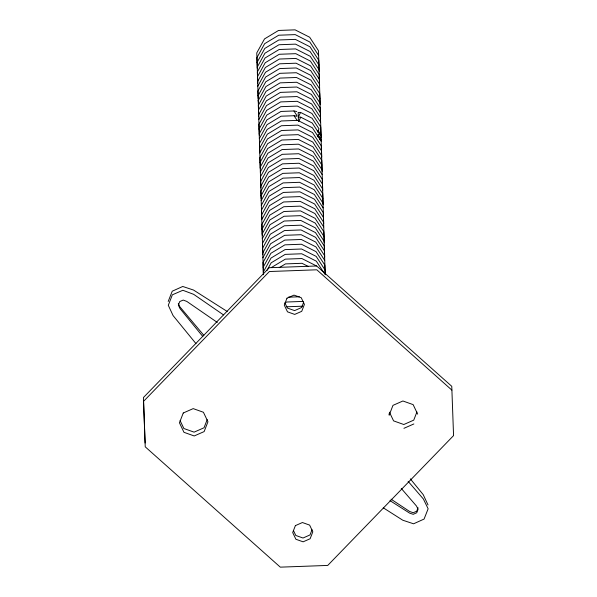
<?xml version="1.0" encoding="UTF-8"?>
<svg xmlns="http://www.w3.org/2000/svg" width="597" height="597" viewBox="0 0 597 597"><rect width="100%" height="100%" fill="white"/><g stroke="black" fill="none" stroke-linecap="round" stroke-linejoin="round"><path stroke-width="0.9" d="M207.204 419.594L204.025 427.773L194.092 432.146L183.861 428.512L180.085 420.579M303.627 302.321L301.604 307.515L294.597 310.604L287.373 308.037L284.978 303M312.037 529.733L310.015 534.934L303.007 538.016L295.784 535.449L293.381 530.412M416.922 411.967L413.736 420.146L403.811 424.512L393.58 420.878L389.423 412.161M418.049 507.734L416.706 511.204L413.199 512.741L409.587 511.457L391.035 499.167M168.19 301.492L172.242 291.202L182.749 286.47L193.547 290.06L227.203 311.462M317.492 132.012L318.999 128.825L312.089 118.243L300.582 112.415L298.321 117.206L300.724 117.176L312.231 123.012L319.141 133.586L317.634 136.78M298.836 121.169L300.724 117.176M257.053 62.454L264.814 48.424L278.836 39.977L295.366 39.38L309.97 46.782L318.746 60.207L319.611 85.58M257.195 67.215L264.956 53.193L278.978 44.745L295.508 44.141L310.112 51.543L318.888 64.969M257.479 76.744L265.24 62.715L279.262 54.275L295.791 53.67L310.395 61.073L319.164 74.498L320.179 104.639M257.62 81.505L265.381 67.483L279.396 59.036L295.925 58.439L310.537 65.842L319.305 79.267M257.762 86.274L265.516 72.244L279.538 63.804L296.067 63.2L310.679 70.603L319.447 84.028M258.046 95.804L265.799 81.774L279.821 73.327L296.351 72.73L310.962 80.132L319.731 93.557L320.604 118.93M258.188 100.565L265.941 86.543L279.963 78.095L296.493 77.491L311.104 84.893L319.873 98.318M258.471 110.094L266.225 96.065L280.247 87.625L296.776 87.02L311.388 94.423L320.156 107.848L321.164 137.989M258.613 114.855L266.366 100.833L280.389 92.386L296.918 91.789L311.53 99.192L320.298 112.617M258.755 119.624L266.508 105.594L280.53 97.154L297.06 96.55L311.671 103.953L320.44 117.378M259.038 129.153L266.792 115.124L280.814 106.676L297.343 106.079L311.947 113.482L320.723 126.907L321.731 157.048M259.173 133.915L266.934 119.885L280.956 111.445L293.955 110.967L296.776 111.535M259.314 138.676L267.075 124.654L281.097 116.206L294.097 115.736L296.918 116.303M259.598 148.205L267.359 134.183L281.381 125.736L297.91 125.139L312.515 132.541L321.29 145.966L322.156 171.339M259.74 152.974L267.501 138.944L281.523 130.504L298.052 129.9L312.656 137.303L321.432 150.728M260.023 162.503L267.784 148.474L281.806 140.026L298.336 139.429L312.94 146.832L321.716 160.257L322.723 190.398M260.165 167.264L267.926 153.235L281.948 144.795L298.478 144.19L313.082 151.593L321.85 165.018M260.307 172.026L268.068 158.004L282.09 149.556L298.612 148.959L313.224 156.362L321.992 169.787M260.59 181.555L268.344 167.533L282.366 159.086L298.896 158.489L313.507 165.891L322.276 179.316L323.149 204.689M260.732 186.324L268.486 172.294L282.508 163.854L299.037 163.25L313.649 170.652L322.417 184.077M261.016 195.853L268.769 181.824L282.791 173.376L299.321 172.779L313.932 180.182L322.701 193.607L323.716 223.748M261.158 200.614L268.911 186.585L282.933 178.145L299.463 177.54L314.074 184.943L322.843 198.368M261.299 205.375L269.053 191.353L283.075 182.906L299.604 182.309L314.216 189.712L322.984 203.137M261.583 214.905L269.337 200.883L283.359 192.435L299.888 191.838L314.492 199.241L323.268 212.666L324.275 242.807M261.725 219.674L269.478 205.644L283.5 197.204L300.03 196.6L314.634 204.002L323.41 217.427M262.001 229.203L269.762 215.174L283.784 206.726L300.313 206.129L314.917 213.532L323.693 226.957M262.143 233.964L269.904 219.935L283.926 211.495L300.455 210.89L315.059 218.293L323.835 231.718L324.701 257.098M262.284 238.725L270.045 224.703L284.068 216.256L300.597 215.659L315.201 223.062L323.977 236.487M262.568 248.255L270.329 234.233L284.351 225.785L300.881 225.188L315.485 232.591L324.261 246.016L325.201 274.396M262.71 253.024L270.471 238.994L284.493 230.554L301.022 229.949L315.626 237.352L324.402 250.777M262.852 257.785L270.613 243.763L284.635 235.315L301.164 234.711L315.768 242.113L324.537 255.538M263.135 267.314L270.896 253.285L284.911 244.845L301.44 244.24L316.052 251.643L324.82 265.068L325.178 274.754M263.277 272.075L271.031 258.053L285.053 249.606L301.582 249.009L316.194 256.411L324.962 269.837M266.866 270.605L271.172 262.814L285.194 254.374L301.724 253.77L316.335 261.173L324.134 273.105M271.314 267.583L285.336 259.135L301.866 258.538L316.477 265.941M279.247 267.657L285.478 263.904L302.007 263.299L308.5 266.59M285.053 302.955L286.612 302.015L303.142 301.41M403.923 428.325L413.855 423.96M288.306 297.187L299.328 296.784M286.754 306.776L302.366 306.209M300.582 112.415L298.179 112.437L298.44 121.176M318.156 134.504L320.992 135.056L318.029 130.474M319.716 139.549L321.134 139.817L318.171 135.235M389.975 500.622L409.639 513.129L413.236 514.323L416.736 512.748L418.087 509.316L416.497 506.047L401.274 488.443M383.252 507.793L402.774 520.211L413.572 523.8L424.079 519.062L428.131 508.778L423.363 498.965L408.109 481.331M223.442 314.85L193.674 294.343L182.861 290.276L172.354 294.814L168.302 305.298L173.085 315.589L195.965 343.611M217.33 322.447L186.809 301.425L183.204 300.075L179.704 301.582L178.354 305.082L179.951 308.507L202.823 336.521M451.884 390.125L316.813 269.799L269.374 271.523L143.549 401.341L145.235 446.825L280.306 567.15L327.738 565.426L453.563 435.609L451.765 386.311L316.694 265.986L269.262 267.71L143.437 397.527L145.116 443.011M203.853 335.357L179.898 306.843L178.302 303.485M410.303 478.839L423.236 494.674L428.019 504.965M317.716 134.989L321.134 139.817M318.604 55.439L309.828 42.014L295.224 34.611L278.695 35.216L264.672 43.663L256.911 57.685L257.785 83.065M319.029 69.737L310.253 56.312L295.649 48.909L279.12 49.506L265.098 57.954L257.337 71.976L258.217 98.595M319.589 88.789L310.821 75.364L296.209 67.961L279.68 68.565L265.658 77.013L257.904 91.035L258.77 116.415M320.014 103.087L311.246 89.662L296.634 82.259L280.105 82.856L266.083 91.304L258.329 105.326L259.337 135.467M320.582 122.139L311.806 108.714L297.202 101.311L280.672 101.915L266.65 110.363L258.897 124.385L259.777 151.138M321.149 141.198L312.373 127.773L297.769 120.37L281.239 120.975L267.217 129.415L259.456 143.444L260.329 168.817M321.574 155.489L312.798 142.064L298.194 134.661L281.665 135.265L267.643 143.713L259.882 157.735L260.896 187.876M322.134 174.548L313.365 161.123L298.754 153.72L282.224 154.325L268.202 162.765L260.449 176.794L261.188 198.644M322.559 188.839L313.791 175.414L299.179 168.011L282.65 168.615L268.628 177.063L260.874 191.085L261.784 218.584M323.126 207.898L314.358 194.473L299.746 187.07L283.217 187.674L269.195 196.114L261.441 210.144L262.307 235.517M323.552 222.188L314.776 208.763L300.172 201.361L283.642 201.965L269.62 210.413L261.859 224.435L262.874 254.576M324.119 241.248L315.343 227.823L300.739 220.42L284.209 221.024L270.187 229.464L262.426 243.494L263.441 273.635M324.678 260.307L315.91 246.882L301.298 239.479L284.776 240.076L270.754 248.524L262.993 262.553L263.374 274.717M293.955 110.967L296.896 115.572M294.097 115.736L297.037 120.333M417.669 414.139L413.139 404.624L402.908 400.99L392.975 405.363L389.162 415.176L389.117 413.654M319.186 71.289L318.462 50.678L309.686 37.253L295.082 29.85L278.553 30.454L264.531 38.895L256.77 52.924L257.359 68.767M258.285 100.356L258.352 102.117M183.264 412.99L179.443 422.81L183.973 432.318L194.204 435.959L204.137 431.586L207.95 421.773L203.42 412.258L193.189 408.617L183.264 412.99M286.985 298.202L284.291 305.134L287.493 311.843L294.709 314.41L301.724 311.328L304.418 304.395L301.216 297.687L293.993 295.119L286.985 298.202M295.396 525.621L292.694 532.546L295.896 539.263L303.119 541.83L310.127 538.748L312.821 531.815L309.627 525.099L302.403 522.532L295.396 525.621"/></g></svg>
